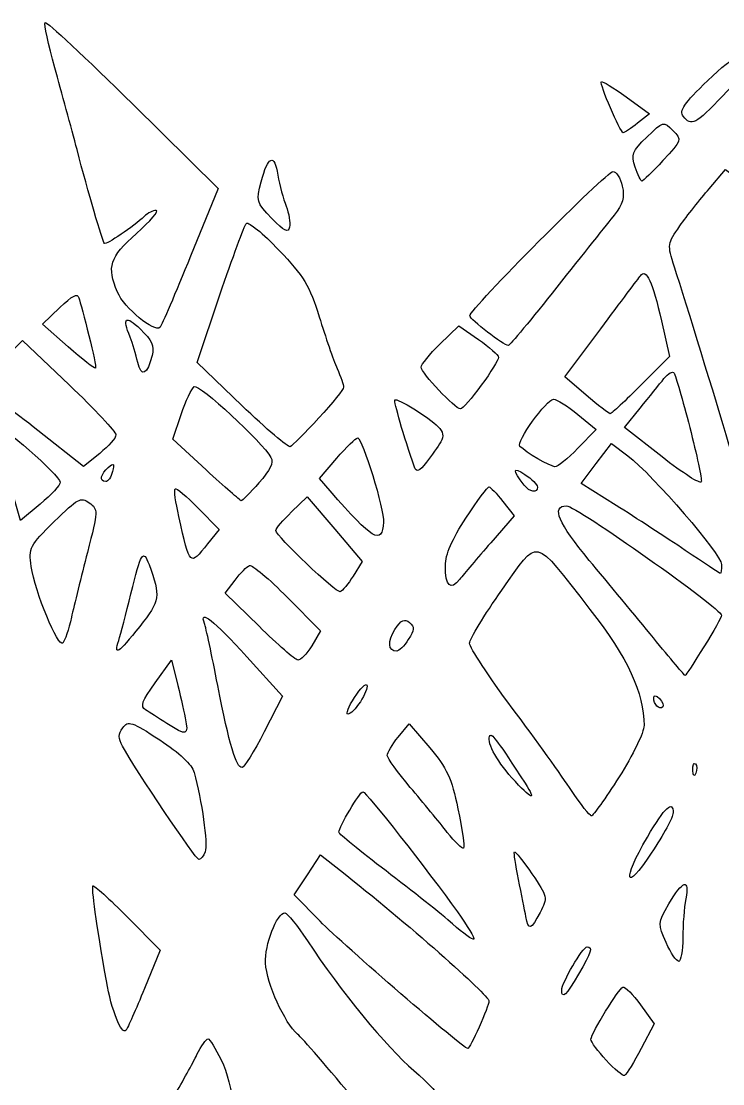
# Model space of a CAD drawing. Header units: centimetres. Extents: x -52 to 49, y -21 to 24.
# Drawn here: x 19.09 to 22.92, y -15.06 to -9.26 of the extents above; entities that cross this region are included whole.
import ezdxf

# ---------------------------------------------------------------- set-up
doc = ezdxf.new("R2010")
doc.units = ezdxf.units.CM
doc.header["$MEASUREMENT"] = 0
doc.layers.add('Layer 1', color=7, linetype='Continuous')

msp = doc.modelspace()

# ---------------------------------------------------------------- linework, layer by layer
at = {"layer": 'Layer 1'}
for points, knots in [([(20.01334, -10.54365), (20.01334, -10.54365), (20.16468, -10.17323), (20.16468, -10.17323), (20.16468, -10.17323), (20.16468, -10.17323), (19.69831, -9.71405), (19.69831, -9.71405), (19.69831, -9.71405), (19.44181, -9.4615), (19.22615, -9.26066), (19.21906, -9.26775), (19.21906, -9.26775), (19.21198, -9.27483), (19.23577, -9.38621), (19.27193, -9.51527), (19.27193, -9.51527), (19.30809, -9.64432), (19.36259, -9.84516), (19.39305, -9.96157), (19.39305, -9.96157), (19.45399, -10.19452), (19.53109, -10.45893), (19.54242, -10.47378), (19.54242, -10.47378), (19.55045, -10.48432), (19.70483, -10.37947), (19.75965, -10.32624), (19.75965, -10.32624), (19.77888, -10.30757), (19.80865, -10.29281), (19.8258, -10.29344), (19.8258, -10.29344), (19.84295, -10.29408), (19.79447, -10.35062), (19.71807, -10.41912), (19.71807, -10.41912), (19.57026, -10.55162), (19.55493, -10.59897), (19.61416, -10.73985), (19.61416, -10.73985), (19.64979, -10.8246), (19.81765, -10.9632), (19.84627, -10.9315), (19.84627, -10.9315), (19.85493, -10.92191), (19.93011, -10.74738), (20.01335, -10.54365), (20.01335, -10.54365), (20.01335, -10.54365), (20.01334, -10.54365), (20.01334, -10.54365)], [0, 0, 0, 0, 0.0714286, 0.0714286, 0.0714286, 0.0714286, 0.1428571, 0.1428571, 0.1428571, 0.1428571, 0.2142857, 0.2142857, 0.2142857, 0.2142857, 0.2857143, 0.2857143, 0.2857143, 0.2857143, 0.3571429, 0.3571429, 0.3571429, 0.3571429, 0.4285714, 0.4285714, 0.4285714, 0.4285714, 0.5, 0.5, 0.5, 0.5, 0.5714286, 0.5714286, 0.5714286, 0.5714286, 0.6428571, 0.6428571, 0.6428571, 0.6428571, 0.7142857, 0.7142857, 0.7142857, 0.7142857, 0.7857143, 0.7857143, 0.7857143, 0.7857143, 0.8571429, 0.8571429, 0.8571429, 0.8571429, 1, 1, 1, 1]), ([(22.92338, -9.66391), (23.00435, -9.58024), (23.07085, -9.49816), (23.07114, -9.48153), (23.07114, -9.48153), (23.07254, -9.40195), (22.98791, -9.43913), (22.83813, -9.5839), (22.83813, -9.5839), (22.70706, -9.71059), (22.67972, -9.75041), (22.70387, -9.77951), (22.70387, -9.77951), (22.75019, -9.83532), (22.7651, -9.82747), (22.92338, -9.66391)], [0, 0, 0, 0, 0.2, 0.2, 0.2, 0.2, 0.4, 0.4, 0.4, 0.4, 0.6, 0.6, 0.6, 0.6, 1, 1, 1, 1]), ([(22.45402, -9.81752), (22.45402, -9.81752), (22.51941, -9.76608), (22.51941, -9.76608), (22.51941, -9.76608), (22.51941, -9.76608), (22.39237, -9.67388), (22.39237, -9.67388), (22.39237, -9.67388), (22.3225, -9.62317), (22.26138, -9.58563), (22.25655, -9.59045), (22.25655, -9.59045), (22.24515, -9.60185), (22.35992, -9.86895), (22.37622, -9.86895), (22.37622, -9.86895), (22.38305, -9.86895), (22.41806, -9.8458), (22.45402, -9.81751), (22.45402, -9.81751), (22.45402, -9.81751), (22.45402, -9.81752), (22.45402, -9.81752)], [0, 0, 0, 0, 0.1428571, 0.1428571, 0.1428571, 0.1428571, 0.2857143, 0.2857143, 0.2857143, 0.2857143, 0.4285714, 0.4285714, 0.4285714, 0.4285714, 0.5714286, 0.5714286, 0.5714286, 0.5714286, 0.7142857, 0.7142857, 0.7142857, 0.7142857, 1, 1, 1, 1]), ([(22.59313, -10.02109), (22.69753, -9.90976), (22.69807, -9.90813), (22.64735, -9.85681), (22.64735, -9.85681), (22.59652, -9.80538), (22.59541, -9.80566), (22.50555, -9.89276), (22.50555, -9.89276), (22.42412, -9.97169), (22.41767, -9.98827), (22.44164, -10.05704), (22.44164, -10.05704), (22.45631, -10.09911), (22.47267, -10.13353), (22.47799, -10.13353), (22.47799, -10.13353), (22.48332, -10.13353), (22.53513, -10.08293), (22.59313, -10.02108), (22.59313, -10.02108), (22.59313, -10.02108), (22.59313, -10.02109), (22.59313, -10.02109)], [0, 0, 0, 0, 0.1428571, 0.1428571, 0.1428571, 0.1428571, 0.2857143, 0.2857143, 0.2857143, 0.2857143, 0.4285714, 0.4285714, 0.4285714, 0.4285714, 0.5714286, 0.5714286, 0.5714286, 0.5714286, 0.7142857, 0.7142857, 0.7142857, 0.7142857, 1, 1, 1, 1]), ([(20.53509, -10.27036), (20.51984, -10.23149), (20.49962, -10.15515), (20.49016, -10.10071), (20.49016, -10.10071), (20.46926, -9.98048), (20.43708, -9.99354), (20.39817, -10.13803), (20.39817, -10.13803), (20.37026, -10.24168), (20.37267, -10.24984), (20.45698, -10.33704), (20.45698, -10.33704), (20.52593, -10.40835), (20.54683, -10.41859), (20.55385, -10.3845), (20.55385, -10.3845), (20.55878, -10.36059), (20.55033, -10.30923), (20.53508, -10.27036), (20.53508, -10.27036), (20.53508, -10.27036), (20.53509, -10.27036), (20.53509, -10.27036)], [0, 0, 0, 0, 0.1428571, 0.1428571, 0.1428571, 0.1428571, 0.2857143, 0.2857143, 0.2857143, 0.2857143, 0.4285714, 0.4285714, 0.4285714, 0.4285714, 0.5714286, 0.5714286, 0.5714286, 0.5714286, 0.7142857, 0.7142857, 0.7142857, 0.7142857, 1, 1, 1, 1]), ([(22.01333, -10.713), (22.15157, -10.53858), (22.29255, -10.36124), (22.3266, -10.31892), (22.3266, -10.31892), (22.37449, -10.25941), (22.3845, -10.22371), (22.3708, -10.16131), (22.3708, -10.16131), (22.36106, -10.11694), (22.33838, -10.08063), (22.32041, -10.08063), (22.32041, -10.08063), (22.28606, -10.08063), (21.53658, -10.83488), (21.53775, -10.86827), (21.53775, -10.86827), (21.53844, -10.88809), (21.7249, -11.03158), (21.74874, -11.03065), (21.74874, -11.03065), (21.75602, -11.03036), (21.87508, -10.88742), (22.01332, -10.713), (22.01332, -10.713), (22.01332, -10.713), (22.01333, -10.713), (22.01333, -10.713)], [0, 0, 0, 0, 0.125, 0.125, 0.125, 0.125, 0.25, 0.25, 0.25, 0.25, 0.375, 0.375, 0.375, 0.375, 0.5, 0.5, 0.5, 0.5, 0.625, 0.625, 0.625, 0.625, 0.75, 0.75, 0.75, 0.75, 1, 1, 1, 1]), ([(23.07167, -11.71178), (23.07167, -11.65081), (23.26566, -10.90818), (23.35763, -10.61707), (23.35763, -10.61707), (23.35763, -10.61707), (23.40966, -10.45237), (23.40966, -10.45237), (23.40966, -10.45237), (23.40966, -10.45237), (23.27374, -10.3377), (23.27374, -10.3377), (23.27374, -10.3377), (23.19898, -10.27463), (23.09207, -10.18874), (23.03617, -10.14683), (23.03617, -10.14683), (23.03617, -10.14683), (22.93452, -10.07063), (22.93452, -10.07063), (22.93452, -10.07063), (22.93452, -10.07063), (22.84506, -10.17484), (22.84506, -10.17484), (22.84506, -10.17484), (22.79586, -10.23216), (22.72406, -10.32346), (22.68552, -10.37773), (22.68552, -10.37773), (22.61658, -10.47479), (22.61609, -10.47848), (22.65588, -10.60263), (22.65588, -10.60263), (22.72128, -10.80669), (22.87889, -11.31901), (22.9533, -11.56938), (22.9533, -11.56938), (23.01736, -11.78493), (23.07167, -11.85026), (23.07167, -11.71178)], [0, 0, 0, 0, 0.0909091, 0.0909091, 0.0909091, 0.0909091, 0.1818182, 0.1818182, 0.1818182, 0.1818182, 0.2727273, 0.2727273, 0.2727273, 0.2727273, 0.3636364, 0.3636364, 0.3636364, 0.3636364, 0.4545455, 0.4545455, 0.4545455, 0.4545455, 0.5454545, 0.5454545, 0.5454545, 0.5454545, 0.6363636, 0.6363636, 0.6363636, 0.6363636, 0.7272727, 0.7272727, 0.7272727, 0.7272727, 0.8181818, 0.8181818, 0.8181818, 0.8181818, 1, 1, 1, 1]), ([(20.71341, -11.42629), (20.78807, -11.34421), (20.84916, -11.26862), (20.84916, -11.25831), (20.84916, -11.25831), (20.84916, -11.248), (20.83298, -11.20204), (20.81321, -11.15619), (20.81321, -11.15619), (20.79344, -11.11034), (20.74961, -10.98352), (20.71582, -10.87438), (20.71582, -10.87438), (20.66365, -10.70585), (20.63047, -10.65093), (20.49569, -10.51002), (20.49569, -10.51002), (20.40841, -10.41876), (20.3284, -10.35328), (20.3179, -10.3645), (20.3179, -10.3645), (20.3074, -10.37572), (20.24244, -10.55121), (20.17355, -10.75448), (20.17355, -10.75448), (20.17355, -10.75448), (20.04829, -11.12406), (20.04829, -11.12406), (20.04829, -11.12406), (20.04829, -11.12406), (20.2923, -11.35784), (20.2923, -11.35784), (20.2923, -11.35784), (20.4265, -11.48642), (20.54561, -11.588), (20.55699, -11.58357), (20.55699, -11.58357), (20.56836, -11.57915), (20.63876, -11.50837), (20.71342, -11.42629), (20.71342, -11.42629), (20.71342, -11.42629), (20.71341, -11.42629), (20.71341, -11.42629)], [0, 0, 0, 0, 0.0833333, 0.0833333, 0.0833333, 0.0833333, 0.1666667, 0.1666667, 0.1666667, 0.1666667, 0.25, 0.25, 0.25, 0.25, 0.3333333, 0.3333333, 0.3333333, 0.3333333, 0.4166667, 0.4166667, 0.4166667, 0.4166667, 0.5, 0.5, 0.5, 0.5, 0.5833333, 0.5833333, 0.5833333, 0.5833333, 0.6666667, 0.6666667, 0.6666667, 0.6666667, 0.75, 0.75, 0.75, 0.75, 0.8333333, 0.8333333, 0.8333333, 0.8333333, 1, 1, 1, 1]), ([(22.47284, -11.24657), (22.47284, -11.24657), (22.62808, -11.09006), (22.62808, -11.09006), (22.62808, -11.09006), (22.62808, -11.09006), (22.58469, -10.89623), (22.58469, -10.89623), (22.58469, -10.89623), (22.53717, -10.68396), (22.50131, -10.60713), (22.46974, -10.64994), (22.46974, -10.64994), (22.45883, -10.66474), (22.36143, -10.79484), (22.2533, -10.93904), (22.2533, -10.93904), (22.2533, -10.93904), (22.0567, -11.20123), (22.0567, -11.20123), (22.0567, -11.20123), (22.0567, -11.20123), (22.17392, -11.30231), (22.17392, -11.30231), (22.17392, -11.30231), (22.23839, -11.35791), (22.29709, -11.40332), (22.30437, -11.40324), (22.30437, -11.40324), (22.31165, -11.40324), (22.38746, -11.33265), (22.47284, -11.24657)], [0, 0, 0, 0, 0.1111111, 0.1111111, 0.1111111, 0.1111111, 0.2222222, 0.2222222, 0.2222222, 0.2222222, 0.3333333, 0.3333333, 0.3333333, 0.3333333, 0.4444444, 0.4444444, 0.4444444, 0.4444444, 0.5555556, 0.5555556, 0.5555556, 0.5555556, 0.6666667, 0.6666667, 0.6666667, 0.6666667, 0.7777778, 0.7777778, 0.7777778, 0.7777778, 1, 1, 1, 1]), ([(19.45811, -10.97696), (19.43403, -10.88416), (19.40937, -10.79138), (19.4033, -10.77079), (19.4033, -10.77079), (19.3954, -10.74397), (19.36564, -10.75899), (19.29845, -10.82371), (19.29845, -10.82371), (19.29845, -10.82371), (19.20463, -10.91407), (19.20463, -10.91407), (19.20463, -10.91407), (19.20463, -10.91407), (19.34486, -11.03828), (19.34486, -11.03828), (19.34486, -11.03828), (19.42199, -11.1066), (19.48887, -11.15871), (19.49349, -11.15409), (19.49349, -11.15409), (19.49811, -11.14947), (19.48219, -11.06976), (19.45812, -10.97696), (19.45812, -10.97696), (19.45812, -10.97696), (19.45811, -10.97696), (19.45811, -10.97696)], [0, 0, 0, 0, 0.125, 0.125, 0.125, 0.125, 0.25, 0.25, 0.25, 0.25, 0.375, 0.375, 0.375, 0.375, 0.5, 0.5, 0.5, 0.5, 0.625, 0.625, 0.625, 0.625, 0.75, 0.75, 0.75, 0.75, 1, 1, 1, 1]), ([(19.8035, -11.08563), (19.81631, -11.03369), (19.80218, -11.00209), (19.73922, -10.94177), (19.73922, -10.94177), (19.65696, -10.86295), (19.63912, -10.87689), (19.68316, -10.98557), (19.68316, -10.98557), (19.6967, -11.019), (19.71522, -11.08081), (19.72431, -11.12293), (19.72431, -11.12293), (19.74253, -11.20739), (19.77753, -11.19089), (19.80349, -11.08562), (19.80349, -11.08562), (19.80349, -11.08562), (19.8035, -11.08563), (19.8035, -11.08563)], [0, 0, 0, 0, 0.1666667, 0.1666667, 0.1666667, 0.1666667, 0.3333333, 0.3333333, 0.3333333, 0.3333333, 0.5, 0.5, 0.5, 0.5, 0.6666667, 0.6666667, 0.6666667, 0.6666667, 1, 1, 1, 1]), ([(21.60097, -11.24786), (21.65314, -11.17679), (21.69538, -11.10833), (21.69482, -11.09572), (21.69482, -11.09572), (21.69426, -11.08312), (21.64515, -11.03911), (21.58566, -10.99793), (21.58566, -10.99793), (21.58566, -10.99793), (21.4775, -10.92305), (21.4775, -10.92305), (21.4775, -10.92305), (21.4775, -10.92305), (21.375, -11.02314), (21.375, -11.02314), (21.375, -11.02314), (21.31862, -11.07819), (21.2725, -11.1352), (21.2725, -11.14982), (21.2725, -11.14982), (21.2725, -11.18014), (21.45863, -11.37708), (21.48728, -11.37708), (21.48728, -11.37708), (21.49764, -11.37708), (21.5488, -11.31893), (21.60097, -11.24786)], [0, 0, 0, 0, 0.125, 0.125, 0.125, 0.125, 0.25, 0.25, 0.25, 0.25, 0.375, 0.375, 0.375, 0.375, 0.5, 0.5, 0.5, 0.5, 0.625, 0.625, 0.625, 0.625, 0.75, 0.75, 0.75, 0.75, 1, 1, 1, 1]), ([(19.60563, -11.51858), (19.60563, -11.50181), (19.4906, -11.37923), (19.35001, -11.24618), (19.35001, -11.24618), (19.35001, -11.24618), (19.09439, -11.00426), (19.09439, -11.00426), (19.09439, -11.00426), (19.09439, -11.00426), (18.99282, -11.10344), (18.99282, -11.10344), (18.99282, -11.10344), (18.90205, -11.19207), (18.85805, -11.29692), (18.9111, -11.29819), (18.9111, -11.29819), (18.92201, -11.29845), (19.04283, -11.38685), (19.17958, -11.49465), (19.17958, -11.49465), (19.17958, -11.49465), (19.42822, -11.69063), (19.42822, -11.69063), (19.42822, -11.69063), (19.42822, -11.69063), (19.51693, -11.61985), (19.51693, -11.61985), (19.51693, -11.61985), (19.56572, -11.58092), (19.60564, -11.53535), (19.60564, -11.51859), (19.60564, -11.51859), (19.60564, -11.51859), (19.60563, -11.51858), (19.60563, -11.51858)], [0, 0, 0, 0, 0.1, 0.1, 0.1, 0.1, 0.2, 0.2, 0.2, 0.2, 0.3, 0.3, 0.3, 0.3, 0.4, 0.4, 0.4, 0.4, 0.5, 0.5, 0.5, 0.5, 0.6, 0.6, 0.6, 0.6, 0.7, 0.7, 0.7, 0.7, 0.8, 0.8, 0.8, 0.8, 1, 1, 1, 1]), ([(22.73909, -11.47802), (22.6999, -11.32792), (22.66175, -11.19455), (22.6543, -11.18166), (22.6543, -11.18166), (22.64685, -11.16877), (22.62163, -11.18232), (22.59824, -11.2118), (22.59824, -11.2118), (22.57486, -11.24127), (22.51671, -11.31347), (22.46902, -11.37224), (22.46902, -11.37224), (22.46902, -11.37224), (22.38232, -11.47909), (22.38232, -11.47909), (22.38232, -11.47909), (22.38232, -11.47909), (22.58808, -11.63956), (22.58808, -11.63956), (22.58808, -11.63956), (22.70125, -11.72782), (22.79755, -11.78899), (22.80209, -11.77548), (22.80209, -11.77548), (22.80662, -11.76198), (22.77827, -11.62812), (22.73908, -11.47801), (22.73908, -11.47801), (22.73908, -11.47801), (22.73909, -11.47802), (22.73909, -11.47802)], [0, 0, 0, 0, 0.1111111, 0.1111111, 0.1111111, 0.1111111, 0.2222222, 0.2222222, 0.2222222, 0.2222222, 0.3333333, 0.3333333, 0.3333333, 0.3333333, 0.4444444, 0.4444444, 0.4444444, 0.4444444, 0.5555556, 0.5555556, 0.5555556, 0.5555556, 0.6666667, 0.6666667, 0.6666667, 0.6666667, 0.7777778, 0.7777778, 0.7777778, 0.7777778, 1, 1, 1, 1]), ([(20.38647, -11.7812), (20.44833, -11.71168), (20.46762, -11.67072), (20.45189, -11.64229), (20.45189, -11.64229), (20.40613, -11.55962), (20.05979, -11.23896), (20.03368, -11.2551), (20.03368, -11.2551), (20.01876, -11.26432), (19.98628, -11.33289), (19.9615, -11.40748), (19.9615, -11.40748), (19.9615, -11.40748), (19.91646, -11.54309), (19.91646, -11.54309), (19.91646, -11.54309), (19.91646, -11.54309), (20.09838, -11.71022), (20.09838, -11.71022), (20.09838, -11.71022), (20.19844, -11.80214), (20.28445, -11.8779), (20.28952, -11.87857), (20.28952, -11.87857), (20.29459, -11.87923), (20.33821, -11.83543), (20.38647, -11.7812)], [0, 0, 0, 0, 0.125, 0.125, 0.125, 0.125, 0.25, 0.25, 0.25, 0.25, 0.375, 0.375, 0.375, 0.375, 0.5, 0.5, 0.5, 0.5, 0.625, 0.625, 0.625, 0.625, 0.75, 0.75, 0.75, 0.75, 1, 1, 1, 1]), ([(21.37903, -11.55751), (21.39721, -11.526), (21.39334, -11.5017), (21.36575, -11.47411), (21.36575, -11.47411), (21.31524, -11.4236), (21.13994, -11.31527), (21.12893, -11.32776), (21.12893, -11.32776), (21.12191, -11.33572), (21.17729, -11.526), (21.23563, -11.69441), (21.23563, -11.69441), (21.24636, -11.72538), (21.26057, -11.71966), (21.30135, -11.66795), (21.30135, -11.66795), (21.32996, -11.63167), (21.36492, -11.58197), (21.37903, -11.55751)], [0, 0, 0, 0, 0.1666667, 0.1666667, 0.1666667, 0.1666667, 0.3333333, 0.3333333, 0.3333333, 0.3333333, 0.5, 0.5, 0.5, 0.5, 0.6666667, 0.6666667, 0.6666667, 0.6666667, 1, 1, 1, 1]), ([(22.12896, -11.59227), (22.12896, -11.59227), (22.22887, -11.48996), (22.22887, -11.48996), (22.22887, -11.48996), (22.22887, -11.48996), (22.1283, -11.40707), (22.1283, -11.40707), (22.1283, -11.40707), (22.07299, -11.36148), (22.01316, -11.32418), (21.99535, -11.32418), (21.99535, -11.32418), (21.95682, -11.32418), (21.78964, -11.5591), (21.81215, -11.5816), (21.81215, -11.5816), (21.84517, -11.61462), (21.97498, -11.69082), (22.00136, -11.69266), (22.00136, -11.69266), (22.01659, -11.69372), (22.07402, -11.64855), (22.12897, -11.59228), (22.12897, -11.59228), (22.12897, -11.59228), (22.12896, -11.59227), (22.12896, -11.59227)], [0, 0, 0, 0, 0.125, 0.125, 0.125, 0.125, 0.25, 0.25, 0.25, 0.25, 0.375, 0.375, 0.375, 0.375, 0.5, 0.5, 0.5, 0.5, 0.625, 0.625, 0.625, 0.625, 0.75, 0.75, 0.75, 0.75, 1, 1, 1, 1]), ([(19.30135, -11.77615), (19.30135, -11.74316), (18.9679, -11.45036), (18.95034, -11.46792), (18.95034, -11.46792), (18.94452, -11.47374), (18.97219, -11.59276), (19.01183, -11.73242), (19.01183, -11.73242), (19.01183, -11.73242), (19.08389, -11.98634), (19.08389, -11.98634), (19.08389, -11.98634), (19.08389, -11.98634), (19.19263, -11.89656), (19.19263, -11.89656), (19.19263, -11.89656), (19.25243, -11.84718), (19.30136, -11.793), (19.30136, -11.77614), (19.30136, -11.77614), (19.30136, -11.77614), (19.30135, -11.77615), (19.30135, -11.77615)], [0, 0, 0, 0, 0.1428571, 0.1428571, 0.1428571, 0.1428571, 0.2857143, 0.2857143, 0.2857143, 0.2857143, 0.4285714, 0.4285714, 0.4285714, 0.4285714, 0.5714286, 0.5714286, 0.5714286, 0.5714286, 0.7142857, 0.7142857, 0.7142857, 0.7142857, 1, 1, 1, 1]), ([(21.06732, -11.99614), (21.07229, -11.93016), (20.95102, -11.53584), (20.92576, -11.53584), (20.92576, -11.53584), (20.91501, -11.53584), (20.86358, -11.58564), (20.81148, -11.64651), (20.81148, -11.64651), (20.81148, -11.64651), (20.71675, -11.75718), (20.71675, -11.75718), (20.71675, -11.75718), (20.71675, -11.75718), (20.77578, -11.8251), (20.77578, -11.8251), (20.77578, -11.8251), (21.00954, -12.09407), (21.05781, -12.12239), (21.06732, -11.99614)], [0, 0, 0, 0, 0.1666667, 0.1666667, 0.1666667, 0.1666667, 0.3333333, 0.3333333, 0.3333333, 0.3333333, 0.5, 0.5, 0.5, 0.5, 0.6666667, 0.6666667, 0.6666667, 0.6666667, 1, 1, 1, 1]), ([(22.91292, -12.22728), (22.91292, -12.17215), (22.54028, -11.73952), (22.40185, -11.63394), (22.40185, -11.63394), (22.40185, -11.63394), (22.31282, -11.56603), (22.31282, -11.56603), (22.31282, -11.56603), (22.31282, -11.56603), (22.2291, -11.67497), (22.2291, -11.67497), (22.2291, -11.67497), (22.2291, -11.67497), (22.14538, -11.78391), (22.14538, -11.78391), (22.14538, -11.78391), (22.14538, -11.78391), (22.33733, -11.90402), (22.33733, -11.90402), (22.33733, -11.90402), (22.4429, -11.97008), (22.61263, -12.08054), (22.71449, -12.1495), (22.71449, -12.1495), (22.81635, -12.21846), (22.90267, -12.27528), (22.90631, -12.27577), (22.90631, -12.27577), (22.90995, -12.27627), (22.91292, -12.25444), (22.91292, -12.22728)], [0, 0, 0, 0, 0.1111111, 0.1111111, 0.1111111, 0.1111111, 0.2222222, 0.2222222, 0.2222222, 0.2222222, 0.3333333, 0.3333333, 0.3333333, 0.3333333, 0.4444444, 0.4444444, 0.4444444, 0.4444444, 0.5555556, 0.5555556, 0.5555556, 0.5555556, 0.6666667, 0.6666667, 0.6666667, 0.6666667, 0.7777778, 0.7777778, 0.7777778, 0.7777778, 1, 1, 1, 1]), ([(19.58723, -11.71953), (19.59891, -11.67487), (19.59472, -11.6707), (19.56386, -11.69631), (19.56386, -11.69631), (19.52177, -11.73124), (19.51394, -11.77396), (19.54963, -11.77396), (19.54963, -11.77396), (19.56248, -11.77396), (19.57941, -11.74947), (19.58724, -11.71953), (19.58724, -11.71953), (19.58724, -11.71953), (19.58723, -11.71953), (19.58723, -11.71953)], [0, 0, 0, 0, 0.2, 0.2, 0.2, 0.2, 0.4, 0.4, 0.4, 0.4, 0.6, 0.6, 0.6, 0.6, 1, 1, 1, 1]), ([(21.9075, -11.80346), (21.9075, -11.79058), (21.87627, -11.75958), (21.8381, -11.73457), (21.8381, -11.73457), (21.77071, -11.69041), (21.76989, -11.70898), (21.83548, -11.7938), (21.83548, -11.7938), (21.86505, -11.83203), (21.9075, -11.83772), (21.9075, -11.80346)], [0, 0, 0, 0, 0.25, 0.25, 0.25, 0.25, 0.5, 0.5, 0.5, 0.5, 1, 1, 1, 1]), ([(20.10533, -12.11452), (20.10533, -12.11452), (20.16848, -12.03468), (20.16848, -12.03468), (20.16848, -12.03468), (20.16848, -12.03468), (20.05407, -11.9181), (20.05407, -11.9181), (20.05407, -11.9181), (19.99114, -11.85398), (19.9346, -11.80659), (19.92841, -11.81277), (19.92841, -11.81277), (19.92222, -11.81896), (19.93145, -11.88717), (19.94891, -11.96435), (19.94891, -11.96435), (20.01099, -12.23872), (20.00878, -12.2366), (20.10533, -12.11452)], [0, 0, 0, 0, 0.1666667, 0.1666667, 0.1666667, 0.1666667, 0.3333333, 0.3333333, 0.3333333, 0.3333333, 0.5, 0.5, 0.5, 0.5, 0.6666667, 0.6666667, 0.6666667, 0.6666667, 1, 1, 1, 1]), ([(21.65213, -12.10835), (21.65213, -12.10835), (21.78041, -11.9606), (21.78041, -11.9606), (21.78041, -11.9606), (21.78041, -11.9606), (21.71828, -11.88197), (21.71828, -11.88197), (21.71828, -11.88197), (21.68411, -11.83873), (21.65019, -11.80293), (21.64292, -11.80243), (21.64292, -11.80243), (21.63564, -11.80193), (21.57909, -11.87855), (21.51724, -11.97269), (21.51724, -11.97269), (21.44151, -12.08797), (21.40479, -12.17274), (21.40479, -12.23231), (21.40479, -12.23231), (21.40479, -12.34583), (21.43187, -12.37173), (21.48315, -12.30726), (21.48315, -12.30726), (21.50554, -12.27912), (21.58158, -12.18961), (21.65213, -12.10834), (21.65213, -12.10834), (21.65213, -12.10834), (21.65213, -12.10835), (21.65213, -12.10835)], [0, 0, 0, 0, 0.1111111, 0.1111111, 0.1111111, 0.1111111, 0.2222222, 0.2222222, 0.2222222, 0.2222222, 0.3333333, 0.3333333, 0.3333333, 0.3333333, 0.4444444, 0.4444444, 0.4444444, 0.4444444, 0.5555556, 0.5555556, 0.5555556, 0.5555556, 0.6666667, 0.6666667, 0.6666667, 0.6666667, 0.7777778, 0.7777778, 0.7777778, 0.7777778, 1, 1, 1, 1]), ([(19.36242, -12.51479), (19.37724, -12.44931), (19.41651, -12.29009), (19.44968, -12.16098), (19.44968, -12.16098), (19.50872, -11.93116), (19.50894, -11.92546), (19.45973, -11.88948), (19.45973, -11.88948), (19.4141, -11.85611), (19.39647, -11.86555), (19.26831, -11.99194), (19.26831, -11.99194), (19.134, -12.12439), (19.12791, -12.13629), (19.14279, -12.23698), (19.14279, -12.23698), (19.16337, -12.37621), (19.28989, -12.68276), (19.31546, -12.65532), (19.31546, -12.65532), (19.32646, -12.64351), (19.34759, -12.58027), (19.36242, -12.51479)], [0, 0, 0, 0, 0.1428571, 0.1428571, 0.1428571, 0.1428571, 0.2857143, 0.2857143, 0.2857143, 0.2857143, 0.4285714, 0.4285714, 0.4285714, 0.4285714, 0.5714286, 0.5714286, 0.5714286, 0.5714286, 0.7142857, 0.7142857, 0.7142857, 0.7142857, 1, 1, 1, 1]), ([(20.90133, -12.28944), (20.90133, -12.28944), (20.95078, -12.21052), (20.95078, -12.21052), (20.95078, -12.21052), (20.95078, -12.21052), (20.80076, -12.03347), (20.80076, -12.03347), (20.80076, -12.03347), (20.80076, -12.03347), (20.65074, -11.85642), (20.65074, -11.85642), (20.65074, -11.85642), (20.65074, -11.85642), (20.56475, -11.93944), (20.56475, -11.93944), (20.56475, -11.93944), (20.51746, -11.9851), (20.47876, -12.03066), (20.47876, -12.04069), (20.47876, -12.04069), (20.47876, -12.07014), (20.80745, -12.38244), (20.83069, -12.37508), (20.83069, -12.37508), (20.84235, -12.37139), (20.87414, -12.33285), (20.90134, -12.28944), (20.90134, -12.28944), (20.90134, -12.28944), (20.90133, -12.28944), (20.90133, -12.28944)], [0, 0, 0, 0, 0.1111111, 0.1111111, 0.1111111, 0.1111111, 0.2222222, 0.2222222, 0.2222222, 0.2222222, 0.3333333, 0.3333333, 0.3333333, 0.3333333, 0.4444444, 0.4444444, 0.4444444, 0.4444444, 0.5555556, 0.5555556, 0.5555556, 0.5555556, 0.6666667, 0.6666667, 0.6666667, 0.6666667, 0.7777778, 0.7777778, 0.7777778, 0.7777778, 1, 1, 1, 1]), ([(22.81655, -12.67617), (22.86955, -12.5903), (22.91291, -12.51284), (22.91291, -12.50403), (22.91291, -12.50403), (22.91291, -12.46687), (22.11862, -11.90625), (22.06598, -11.90625), (22.06598, -11.90625), (21.98136, -11.90625), (22.02159, -12.00231), (22.19064, -12.20393), (22.19064, -12.20393), (22.29129, -12.32397), (22.44895, -12.51446), (22.541, -12.62724), (22.541, -12.62724), (22.63305, -12.74002), (22.71102, -12.83229), (22.71427, -12.83229), (22.71427, -12.83229), (22.71752, -12.83229), (22.76354, -12.76204), (22.81654, -12.67617), (22.81654, -12.67617), (22.81654, -12.67617), (22.81655, -12.67617), (22.81655, -12.67617)], [0, 0, 0, 0, 0.125, 0.125, 0.125, 0.125, 0.25, 0.25, 0.25, 0.25, 0.375, 0.375, 0.375, 0.375, 0.5, 0.5, 0.5, 0.5, 0.625, 0.625, 0.625, 0.625, 0.75, 0.75, 0.75, 0.75, 1, 1, 1, 1]), ([(22.35367, -13.38605), (22.42842, -13.26861), (22.48958, -13.14245), (22.48958, -13.10569), (22.48958, -13.10569), (22.48958, -12.92612), (22.40163, -12.73747), (22.19392, -12.4715), (22.19392, -12.4715), (21.87648, -12.06503), (21.92001, -12.07458), (21.71334, -12.36612), (21.71334, -12.36612), (21.6164, -12.50288), (21.53708, -12.63357), (21.53708, -12.65654), (21.53708, -12.65654), (21.53708, -12.67951), (21.64166, -12.83858), (21.76949, -13.01003), (21.76949, -13.01003), (21.89731, -13.18148), (22.04316, -13.38396), (22.0936, -13.45999), (22.0936, -13.45999), (22.14404, -13.53601), (22.19261, -13.59852), (22.20153, -13.5989), (22.20153, -13.5989), (22.21045, -13.59927), (22.27891, -13.50349), (22.35367, -13.38605)], [0, 0, 0, 0, 0.1111111, 0.1111111, 0.1111111, 0.1111111, 0.2222222, 0.2222222, 0.2222222, 0.2222222, 0.3333333, 0.3333333, 0.3333333, 0.3333333, 0.4444444, 0.4444444, 0.4444444, 0.4444444, 0.5555556, 0.5555556, 0.5555556, 0.5555556, 0.6666667, 0.6666667, 0.6666667, 0.6666667, 0.7777778, 0.7777778, 0.7777778, 0.7777778, 1, 1, 1, 1]), ([(19.73539, -12.5646), (19.84693, -12.42451), (19.85049, -12.40085), (19.78622, -12.2267), (19.78622, -12.2267), (19.75452, -12.14081), (19.74242, -12.16035), (19.68727, -12.38644), (19.68727, -12.38644), (19.66113, -12.4936), (19.63127, -12.60799), (19.6209, -12.64064), (19.6209, -12.64064), (19.59263, -12.72972), (19.6166, -12.71379), (19.73539, -12.56461), (19.73539, -12.56461), (19.73539, -12.56461), (19.73539, -12.5646), (19.73539, -12.5646)], [0, 0, 0, 0, 0.1666667, 0.1666667, 0.1666667, 0.1666667, 0.3333333, 0.3333333, 0.3333333, 0.3333333, 0.5, 0.5, 0.5, 0.5, 0.6666667, 0.6666667, 0.6666667, 0.6666667, 1, 1, 1, 1]), ([(20.67462, -12.67076), (20.67462, -12.67076), (20.72315, -12.5886), (20.72315, -12.5886), (20.72315, -12.5886), (20.72315, -12.5886), (20.54195, -12.406), (20.54195, -12.406), (20.54195, -12.406), (20.44229, -12.30557), (20.34933, -12.22721), (20.33537, -12.23186), (20.33537, -12.23186), (20.32141, -12.23651), (20.28589, -12.2726), (20.25644, -12.31205), (20.25644, -12.31205), (20.25644, -12.31205), (20.20289, -12.38377), (20.20289, -12.38377), (20.20289, -12.38377), (20.20289, -12.38377), (20.38712, -12.56399), (20.38712, -12.56399), (20.38712, -12.56399), (20.48845, -12.66311), (20.58367, -12.74617), (20.59872, -12.74856), (20.59872, -12.74856), (20.61377, -12.75097), (20.64793, -12.71594), (20.67462, -12.67076)], [0, 0, 0, 0, 0.1111111, 0.1111111, 0.1111111, 0.1111111, 0.2222222, 0.2222222, 0.2222222, 0.2222222, 0.3333333, 0.3333333, 0.3333333, 0.3333333, 0.4444444, 0.4444444, 0.4444444, 0.4444444, 0.5555556, 0.5555556, 0.5555556, 0.5555556, 0.6666667, 0.6666667, 0.6666667, 0.6666667, 0.7777778, 0.7777778, 0.7777778, 0.7777778, 1, 1, 1, 1]), ([(20.41509, -13.1402), (20.41509, -13.1402), (20.51538, -12.94539), (20.51538, -12.94539), (20.51538, -12.94539), (20.51538, -12.94539), (20.32004, -12.7301), (20.32004, -12.7301), (20.32004, -12.7301), (20.13846, -12.52998), (20.05774, -12.46665), (20.0894, -12.54915), (20.0894, -12.54915), (20.09665, -12.56804), (20.12918, -12.71984), (20.16169, -12.88649), (20.16169, -12.88649), (20.22531, -13.21257), (20.26147, -13.33502), (20.29416, -13.33502), (20.29416, -13.33502), (20.30552, -13.33502), (20.35994, -13.24736), (20.4151, -13.14021), (20.4151, -13.14021), (20.4151, -13.14021), (20.41509, -13.1402), (20.41509, -13.1402)], [0, 0, 0, 0, 0.125, 0.125, 0.125, 0.125, 0.25, 0.25, 0.25, 0.25, 0.375, 0.375, 0.375, 0.375, 0.5, 0.5, 0.5, 0.5, 0.625, 0.625, 0.625, 0.625, 0.75, 0.75, 0.75, 0.75, 1, 1, 1, 1]), ([(21.20233, -12.63628), (21.23694, -12.58346), (21.23803, -12.56754), (21.20872, -12.54321), (21.20872, -12.54321), (21.1815, -12.52062), (21.16319, -12.52938), (21.12923, -12.58122), (21.12923, -12.58122), (21.0872, -12.64536), (21.09157, -12.7), (21.13873, -12.7), (21.13873, -12.7), (21.15075, -12.7), (21.17937, -12.67133), (21.20234, -12.63628), (21.20234, -12.63628), (21.20234, -12.63628), (21.20233, -12.63628), (21.20233, -12.63628)], [0, 0, 0, 0, 0.1666667, 0.1666667, 0.1666667, 0.1666667, 0.3333333, 0.3333333, 0.3333333, 0.3333333, 0.5, 0.5, 0.5, 0.5, 0.6666667, 0.6666667, 0.6666667, 0.6666667, 1, 1, 1, 1]), ([(19.98408, -13.0638), (19.97467, -13.01651), (19.95387, -12.92624), (19.93785, -12.86322), (19.93785, -12.86322), (19.93785, -12.86322), (19.90872, -12.74863), (19.90872, -12.74863), (19.90872, -12.74863), (19.90872, -12.74863), (19.8193, -12.87315), (19.8193, -12.87315), (19.8193, -12.87315), (19.74765, -12.97292), (19.73725, -13.00206), (19.76697, -13.01976), (19.76697, -13.01976), (19.78737, -13.03191), (19.83978, -13.06527), (19.88344, -13.09389), (19.88344, -13.09389), (19.99283, -13.16561), (20.00368, -13.16237), (19.98408, -13.06381), (19.98408, -13.06381), (19.98408, -13.06381), (19.98408, -13.0638), (19.98408, -13.0638)], [0, 0, 0, 0, 0.125, 0.125, 0.125, 0.125, 0.25, 0.25, 0.25, 0.25, 0.375, 0.375, 0.375, 0.375, 0.5, 0.5, 0.5, 0.5, 0.625, 0.625, 0.625, 0.625, 0.75, 0.75, 0.75, 0.75, 1, 1, 1, 1]), ([(20.9404, -12.9762), (20.96482, -12.93893), (20.98107, -12.89774), (20.97652, -12.88466), (20.97652, -12.88466), (20.97197, -12.87158), (20.94134, -12.90207), (20.90846, -12.95242), (20.90846, -12.95242), (20.87559, -13.00277), (20.85933, -13.04396), (20.87234, -13.04396), (20.87234, -13.04396), (20.88535, -13.04396), (20.91598, -13.01347), (20.9404, -12.9762)], [0, 0, 0, 0, 0.2, 0.2, 0.2, 0.2, 0.4, 0.4, 0.4, 0.4, 0.6, 0.6, 0.6, 0.6, 1, 1, 1, 1]), ([(22.57381, -12.95885), (22.55483, -12.93987), (22.5425, -12.9383), (22.5425, -12.95488), (22.5425, -12.95488), (22.5425, -12.9902), (22.57379, -13.02149), (22.59145, -13.00383), (22.59145, -13.00383), (22.59897, -12.99631), (22.59103, -12.97607), (22.57381, -12.95885)], [0, 0, 0, 0, 0.25, 0.25, 0.25, 0.25, 0.5, 0.5, 0.5, 0.5, 1, 1, 1, 1]), ([(20.09266, -13.79486), (20.10802, -13.75484), (20.07441, -13.51136), (20.03285, -13.36146), (20.03285, -13.36146), (20.02126, -13.31966), (19.95211, -13.25447), (19.84497, -13.18435), (19.84497, -13.18435), (19.69104, -13.0836), (19.67245, -13.07748), (19.64295, -13.11782), (19.64295, -13.11782), (19.61805, -13.15187), (19.61763, -13.17538), (19.64112, -13.21845), (19.64112, -13.21845), (19.70953, -13.34387), (20.04263, -13.83771), (20.05882, -13.83771), (20.05882, -13.83771), (20.06839, -13.83771), (20.08362, -13.81843), (20.09266, -13.79486)], [0, 0, 0, 0, 0.1428571, 0.1428571, 0.1428571, 0.1428571, 0.2857143, 0.2857143, 0.2857143, 0.2857143, 0.4285714, 0.4285714, 0.4285714, 0.4285714, 0.5714286, 0.5714286, 0.5714286, 0.5714286, 0.7142857, 0.7142857, 0.7142857, 0.7142857, 1, 1, 1, 1]), ([(21.4736, -13.5606), (21.43875, -13.39211), (21.41323, -13.33702), (21.3191, -13.22715), (21.3191, -13.22715), (21.3191, -13.22715), (21.20635, -13.09553), (21.20635, -13.09553), (21.20635, -13.09553), (21.20635, -13.09553), (21.14695, -13.16897), (21.14695, -13.16897), (21.14695, -13.16897), (21.11428, -13.20936), (21.0876, -13.25431), (21.08765, -13.26886), (21.08765, -13.26886), (21.08765, -13.28341), (21.1442, -13.36196), (21.21319, -13.44342), (21.21319, -13.44342), (21.28218, -13.52487), (21.37299, -13.63538), (21.41498, -13.68898), (21.41498, -13.68898), (21.45697, -13.74258), (21.49673, -13.78104), (21.50333, -13.77444), (21.50333, -13.77444), (21.50993, -13.76784), (21.49655, -13.67161), (21.47359, -13.5606), (21.47359, -13.5606), (21.47359, -13.5606), (21.4736, -13.5606), (21.4736, -13.5606)], [0, 0, 0, 0, 0.1, 0.1, 0.1, 0.1, 0.2, 0.2, 0.2, 0.2, 0.3, 0.3, 0.3, 0.3, 0.4, 0.4, 0.4, 0.4, 0.5, 0.5, 0.5, 0.5, 0.6, 0.6, 0.6, 0.6, 0.7, 0.7, 0.7, 0.7, 0.8, 0.8, 0.8, 0.8, 1, 1, 1, 1]), ([(21.83992, -13.42099), (21.69199, -13.19297), (21.66051, -13.14983), (21.64986, -13.16049), (21.64986, -13.16049), (21.62448, -13.18587), (21.67923, -13.29284), (21.76777, -13.39084), (21.76777, -13.39084), (21.87655, -13.51125), (21.90664, -13.52382), (21.83992, -13.42099)], [0, 0, 0, 0, 0.25, 0.25, 0.25, 0.25, 0.5, 0.5, 0.5, 0.5, 1, 1, 1, 1]), ([(22.77015, -13.31571), (22.76136, -13.30692), (22.7551, -13.32255), (22.75625, -13.35044), (22.75625, -13.35044), (22.75752, -13.38126), (22.76379, -13.38753), (22.77224, -13.36643), (22.77224, -13.36643), (22.77988, -13.34733), (22.77894, -13.32451), (22.77015, -13.31572), (22.77015, -13.31572), (22.77015, -13.31572), (22.77015, -13.31571), (22.77015, -13.31571)], [0, 0, 0, 0, 0.2, 0.2, 0.2, 0.2, 0.4, 0.4, 0.4, 0.4, 0.6, 0.6, 0.6, 0.6, 1, 1, 1, 1]), ([(21.47034, -14.12326), (21.30981, -13.89797), (20.97067, -13.46729), (20.95379, -13.46729), (20.95379, -13.46729), (20.93774, -13.46729), (20.82271, -13.66116), (20.82271, -13.68821), (20.82271, -13.68821), (20.82271, -13.69661), (20.9388, -13.79185), (21.08068, -13.89986), (21.08068, -13.89986), (21.22256, -14.00787), (21.38627, -14.13808), (21.44448, -14.18923), (21.44448, -14.18923), (21.50269, -14.24037), (21.55477, -14.27796), (21.56022, -14.27276), (21.56022, -14.27276), (21.56567, -14.26756), (21.52522, -14.20028), (21.47034, -14.12327), (21.47034, -14.12327), (21.47034, -14.12327), (21.47034, -14.12326), (21.47034, -14.12326)], [0, 0, 0, 0, 0.125, 0.125, 0.125, 0.125, 0.25, 0.25, 0.25, 0.25, 0.375, 0.375, 0.375, 0.375, 0.5, 0.5, 0.5, 0.5, 0.625, 0.625, 0.625, 0.625, 0.75, 0.75, 0.75, 0.75, 1, 1, 1, 1]), ([(22.64833, -13.5839), (22.64833, -13.50926), (22.60429, -13.55029), (22.50831, -13.71437), (22.50831, -13.71437), (22.36764, -13.95484), (22.38401, -14.02325), (22.52932, -13.80218), (22.52932, -13.80218), (22.59478, -13.7026), (22.64833, -13.60437), (22.64833, -13.5839)], [0, 0, 0, 0, 0.25, 0.25, 0.25, 0.25, 0.5, 0.5, 0.5, 0.5, 1, 1, 1, 1]), ([(21.92222, -14.12587), (21.96379, -14.04549), (21.96276, -14.04068), (21.8774, -13.9156), (21.8774, -13.9156), (21.82936, -13.84519), (21.78651, -13.79113), (21.78218, -13.79546), (21.78218, -13.79546), (21.77785, -13.79979), (21.78752, -13.86762), (21.80366, -13.9462), (21.80366, -13.9462), (21.8198, -14.02478), (21.83809, -14.11586), (21.8443, -14.1486), (21.8443, -14.1486), (21.85924, -14.22743), (21.87155, -14.22384), (21.92221, -14.12587), (21.92221, -14.12587), (21.92221, -14.12587), (21.92222, -14.12587), (21.92222, -14.12587)], [0, 0, 0, 0, 0.1428571, 0.1428571, 0.1428571, 0.1428571, 0.2857143, 0.2857143, 0.2857143, 0.2857143, 0.4285714, 0.4285714, 0.4285714, 0.4285714, 0.5714286, 0.5714286, 0.5714286, 0.5714286, 0.7142857, 0.7142857, 0.7142857, 0.7142857, 1, 1, 1, 1]), ([(21.58934, -14.75197), (21.61881, -14.68728), (21.64292, -14.62346), (21.64292, -14.61015), (21.64292, -14.61015), (21.64292, -14.57756), (21.18793, -14.17768), (20.83218, -13.89761), (20.83218, -13.89761), (20.83218, -13.89761), (20.72342, -13.81199), (20.72342, -13.81199), (20.72342, -13.81199), (20.72342, -13.81199), (20.65149, -13.92069), (20.65149, -13.92069), (20.65149, -13.92069), (20.65149, -13.92069), (20.57956, -14.02939), (20.57956, -14.02939), (20.57956, -14.02939), (20.57956, -14.02939), (20.72098, -14.17428), (20.72098, -14.17428), (20.72098, -14.17428), (20.84517, -14.30152), (21.50367, -14.86959), (21.52696, -14.86959), (21.52696, -14.86959), (21.5318, -14.86959), (21.55987, -14.81667), (21.58934, -14.75198), (21.58934, -14.75198), (21.58934, -14.75198), (21.58934, -14.75197), (21.58934, -14.75197)], [0, 0, 0, 0, 0.1, 0.1, 0.1, 0.1, 0.2, 0.2, 0.2, 0.2, 0.3, 0.3, 0.3, 0.3, 0.4, 0.4, 0.4, 0.4, 0.5, 0.5, 0.5, 0.5, 0.6, 0.6, 0.6, 0.6, 0.7, 0.7, 0.7, 0.7, 0.8, 0.8, 0.8, 0.8, 1, 1, 1, 1]), ([(19.76176, -14.54147), (19.76176, -14.54147), (19.84761, -14.33242), (19.84761, -14.33242), (19.84761, -14.33242), (19.84761, -14.33242), (19.66854, -14.15196), (19.66854, -14.15196), (19.66854, -14.15196), (19.57005, -14.05271), (19.48528, -13.97569), (19.48016, -13.98081), (19.48016, -13.98081), (19.47127, -13.98969), (19.4986, -14.18307), (19.55357, -14.50031), (19.55357, -14.50031), (19.58127, -14.6602), (19.63633, -14.79843), (19.66061, -14.76904), (19.66061, -14.76904), (19.66902, -14.75886), (19.71454, -14.65645), (19.76176, -14.54147)], [0, 0, 0, 0, 0.1428571, 0.1428571, 0.1428571, 0.1428571, 0.2857143, 0.2857143, 0.2857143, 0.2857143, 0.4285714, 0.4285714, 0.4285714, 0.4285714, 0.5714286, 0.5714286, 0.5714286, 0.5714286, 0.7142857, 0.7142857, 0.7142857, 0.7142857, 1, 1, 1, 1]), ([(22.70125, -14.26435), (22.70125, -14.19341), (22.70869, -14.09816), (22.71779, -14.05268), (22.71779, -14.05268), (22.74074, -13.93795), (22.69982, -13.94975), (22.62589, -14.07918), (22.62589, -14.07918), (22.56487, -14.18602), (22.56458, -14.18978), (22.61007, -14.29064), (22.61007, -14.29064), (22.63554, -14.34712), (22.66647, -14.39333), (22.67882, -14.39333), (22.67882, -14.39333), (22.69116, -14.39333), (22.70126, -14.33529), (22.70126, -14.26435), (22.70126, -14.26435), (22.70126, -14.26435), (22.70125, -14.26435), (22.70125, -14.26435)], [0, 0, 0, 0, 0.1428571, 0.1428571, 0.1428571, 0.1428571, 0.2857143, 0.2857143, 0.2857143, 0.2857143, 0.4285714, 0.4285714, 0.4285714, 0.4285714, 0.5714286, 0.5714286, 0.5714286, 0.5714286, 0.7142857, 0.7142857, 0.7142857, 0.7142857, 1, 1, 1, 1]), ([(21.30557, -15.34285), (21.34559, -15.25414), (21.37833, -15.16638), (21.37833, -15.14785), (21.37833, -15.14785), (21.37833, -15.12931), (21.31263, -15.05801), (21.23232, -14.98941), (21.23232, -14.98941), (21.08363, -14.86239), (20.83151, -14.55518), (20.65084, -14.2809), (20.65084, -14.2809), (20.59572, -14.19723), (20.54071, -14.12876), (20.52859, -14.12876), (20.52859, -14.12876), (20.48442, -14.12876), (20.41701, -14.30341), (20.42261, -14.40335), (20.42261, -14.40335), (20.42884, -14.51444), (20.52718, -14.73161), (20.59778, -14.79021), (20.59778, -14.79021), (20.62187, -14.8102), (20.76749, -14.97912), (20.92139, -15.16558), (20.92139, -15.16558), (21.07528, -15.35204), (21.2083, -15.5045), (21.217, -15.50438), (21.217, -15.50438), (21.22569, -15.50438), (21.26555, -15.43158), (21.30556, -15.34286), (21.30556, -15.34286), (21.30556, -15.34286), (21.30557, -15.34285), (21.30557, -15.34285)], [0, 0, 0, 0, 0.0909091, 0.0909091, 0.0909091, 0.0909091, 0.1818182, 0.1818182, 0.1818182, 0.1818182, 0.2727273, 0.2727273, 0.2727273, 0.2727273, 0.3636364, 0.3636364, 0.3636364, 0.3636364, 0.4545455, 0.4545455, 0.4545455, 0.4545455, 0.5454545, 0.5454545, 0.5454545, 0.5454545, 0.6363636, 0.6363636, 0.6363636, 0.6363636, 0.7272727, 0.7272727, 0.7272727, 0.7272727, 0.8181818, 0.8181818, 0.8181818, 0.8181818, 1, 1, 1, 1]), ([(22.13128, -14.46377), (22.20202, -14.34306), (22.21129, -14.31383), (22.1787, -14.31416), (22.1787, -14.31416), (22.15509, -14.31442), (22.03979, -14.51073), (22.03979, -14.55071), (22.03979, -14.55071), (22.03979, -14.60194), (22.06353, -14.57938), (22.13128, -14.46377)], [0, 0, 0, 0, 0.25, 0.25, 0.25, 0.25, 0.5, 0.5, 0.5, 0.5, 1, 1, 1, 1]), ([(22.47433, -14.86863), (22.47433, -14.86863), (22.54424, -14.73494), (22.54424, -14.73494), (22.54424, -14.73494), (22.54424, -14.73494), (22.47061, -14.6309), (22.47061, -14.6309), (22.47061, -14.6309), (22.43011, -14.57367), (22.38663, -14.53003), (22.37398, -14.53391), (22.37398, -14.53391), (22.35291, -14.54037), (22.20222, -14.7853), (22.19965, -14.81726), (22.19965, -14.81726), (22.19716, -14.84828), (22.36315, -15.02784), (22.38299, -15.01558), (22.38299, -15.01558), (22.39478, -15.00829), (22.43589, -14.94217), (22.47433, -14.86864), (22.47433, -14.86864), (22.47433, -14.86864), (22.47433, -14.86863), (22.47433, -14.86863)], [0, 0, 0, 0, 0.125, 0.125, 0.125, 0.125, 0.25, 0.25, 0.25, 0.25, 0.375, 0.375, 0.375, 0.375, 0.5, 0.5, 0.5, 0.5, 0.625, 0.625, 0.625, 0.625, 0.75, 0.75, 0.75, 0.75, 1, 1, 1, 1]), ([(20.27815, -15.89471), (20.26679, -15.24855), (20.24889, -15.07308), (20.17983, -14.93094), (20.17983, -14.93094), (20.14926, -14.86801), (20.11692, -14.81653), (20.10796, -14.81653), (20.10796, -14.81653), (20.099, -14.81653), (20.07203, -14.85523), (20.04801, -14.90252), (20.04801, -14.90252), (20.02399, -14.94981), (19.96894, -15.05029), (19.92567, -15.1258), (19.92567, -15.1258), (19.92567, -15.1258), (19.84699, -15.26309), (19.84699, -15.26309), (19.84699, -15.26309), (19.84699, -15.26309), (19.89829, -15.36926), (19.89829, -15.36926), (19.89829, -15.36926), (19.9265, -15.42765), (19.94958, -15.48751), (19.94958, -15.50227), (19.94958, -15.50227), (19.94958, -15.51703), (19.96909, -15.57416), (19.99293, -15.62923), (19.99293, -15.62923), (20.05773, -15.77888), (20.07027, -15.81319), (20.15995, -16.08653), (20.15995, -16.08653), (20.26757, -16.41455), (20.26372, -16.40403), (20.27626, -16.40403), (20.27626, -16.40403), (20.28222, -16.40403), (20.28307, -16.17483), (20.27814, -15.89471), (20.27814, -15.89471), (20.27814, -15.89471), (20.27815, -15.89471), (20.27815, -15.89471)], [0, 0, 0, 0, 0.0769231, 0.0769231, 0.0769231, 0.0769231, 0.1538462, 0.1538462, 0.1538462, 0.1538462, 0.2307692, 0.2307692, 0.2307692, 0.2307692, 0.3076923, 0.3076923, 0.3076923, 0.3076923, 0.3846154, 0.3846154, 0.3846154, 0.3846154, 0.4615385, 0.4615385, 0.4615385, 0.4615385, 0.5384615, 0.5384615, 0.5384615, 0.5384615, 0.6153846, 0.6153846, 0.6153846, 0.6153846, 0.6923077, 0.6923077, 0.6923077, 0.6923077, 0.7692308, 0.7692308, 0.7692308, 0.7692308, 0.8461538, 0.8461538, 0.8461538, 0.8461538, 1, 1, 1, 1])]:
    msp.add_open_spline(points, degree=3, knots=knots, dxfattribs=at)

doc.saveas('drawing.dxf')
